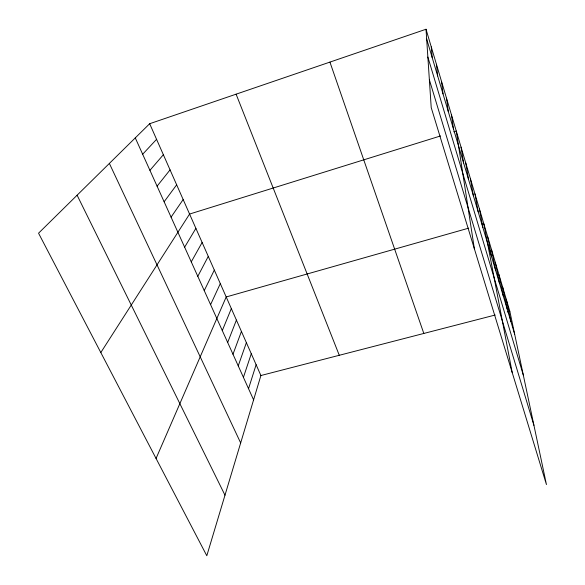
<?xml version="1.0" encoding="UTF-8"?>
<svg xmlns="http://www.w3.org/2000/svg" width="585" height="585" viewBox="0 0 585 585"><rect width="100%" height="100%" fill="white"/><g stroke="black" fill="none" stroke-linecap="round" stroke-linejoin="round"><path stroke-width="0.88" d="M149.672 123.72L260.903 375.526L206.805 555.75L38.551 233.196L149.672 123.72L426.019 29.25L509.82 311.242L546.448 484.57L431.218 107.618L426.019 29.25M248.537 388.681L256.12 364.696M243.418 377.347L251.279 353.742M238.234 365.866L246.38 342.649M232.984 354.247L241.429 331.432M227.675 342.481L236.413 320.075M222.293 330.562L231.338 308.587M156.056 458.457L226.198 296.953L468.68 228.15M210.585 304.646L220.304 283.615M204.238 290.591L214.329 270.087M197.803 276.332L208.275 256.376M191.266 261.868L202.125 242.468M184.633 247.177L195.895 228.362M100.817 352.565L189.577 214.052L440.52 135.954M171.069 217.137L183.163 199.543M164.129 201.774L176.663 184.816M157.087 186.176L170.059 169.877M149.928 170.33L163.369 154.718M142.667 154.243L156.568 139.332M453.784 131.822L456.271 131.047L474.376 248.822M482.164 224.326L483.846 223.843L512.16 372.396M260.903 375.526L495.202 315.015M507.239 311.907L509.82 311.242M77.11 195.207L224.984 495.195M109.366 163.427L240.669 442.947M135.281 137.899L253.597 399.877M236.099 94.17L339.278 355.285M329.933 62.098L423.818 333.45M429.375 79.794L533.929 425.339M427.862 57.045L523.304 375.051M426.677 39.093L514.661 334.152M506.252 299.227L510.939 321.67M502.632 287.059L507.166 309.019M498.968 274.738L503.341 296.2M495.261 262.255L499.473 283.213M491.51 249.619L495.546 270.051M487.7 236.815L491.568 256.705M479.422 208.955L482.896 227.631M474.932 193.84L478.186 211.843M470.369 178.498L473.404 195.807M465.74 162.922L468.548 179.507M461.046 147.106L463.605 162.952M451.43 114.74L453.492 129.014M446.509 98.178L448.307 111.625M441.507 81.352L443.035 93.944M436.425 64.262L437.675 75.97M431.269 46.895L432.22 57.688"/></g></svg>
